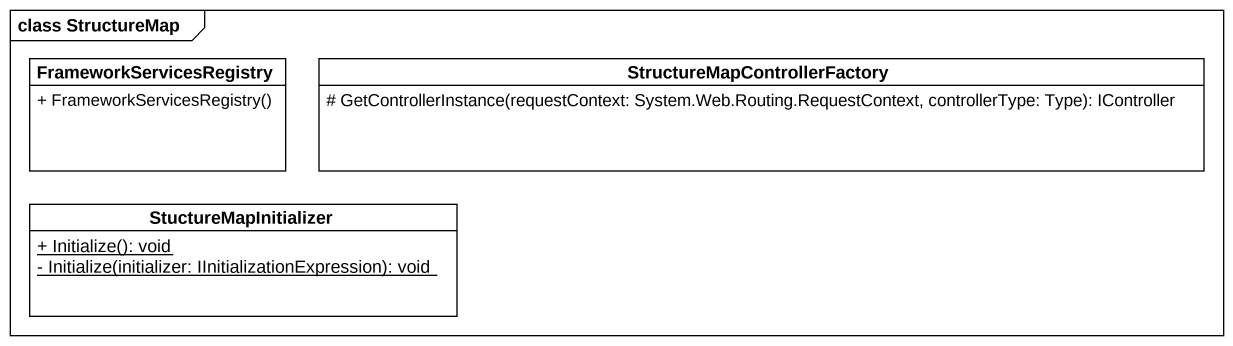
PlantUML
@startuml
mainframe class StructureMap
hide circle
hide empty members
skinparam classAttributeIconSize 0
class FrameworkServicesRegistry {
  + FrameworkServicesRegistry()
}
class "StructureMapControllerFactory" as StructureMapControllerFactor {
  # GetControllerInstance(requestContext: System.Web.Routing.RequestContext, controllerType: Type): IController
}
class StuctureMapInitializer {
  {static} + Initialize(): void
  {static} - Initialize(initializer: IInitializationExpression): void
}
@enduml
